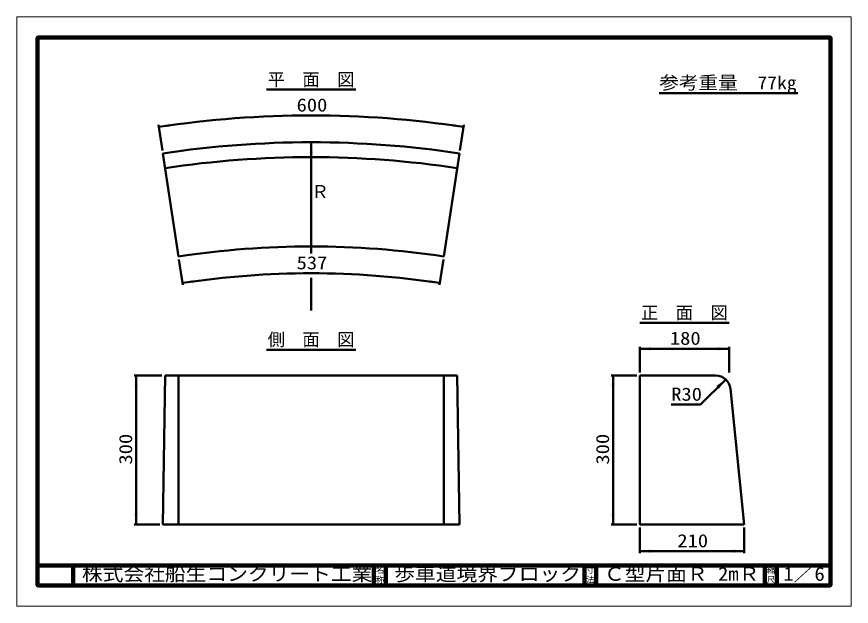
# Model space of a CAD drawing. Units: millimetres, scale not verified, with parts at other scales. Extents: x -2102 to 2102, y -1485 to 1485.
import ezdxf
from ezdxf.enums import TextEntityAlignment as Align

# ---------------------------------------------------------------- set-up
doc = ezdxf.new("R2010")
doc.units = ezdxf.units.MM
doc.header["$LTSCALE"] = 5
doc.layers.add('0-0_V-nasSTD', color=7, linetype='Continuous', lineweight=50)
doc.layers.add('0-1_0', color=7, linetype='Continuous', lineweight=50)
doc.styles.add('ＭＳ ゴシック', font='')
doc.styles.get('ＭＳ ゴシック').set_extended_font_data('MS Gothic')

msp = doc.modelspace()

# ---------------------------------------------------------------- linework, layer by layer
at = {"layer": '0-0_V-nasSTD', "lineweight": 100}
for p, q in [((-1997.5, 1380), (-1997.5, -1380)), ((-302.5, -1280), (-302.5, -1380)), ((-242.5, -1280), (-242.5, -1380)), ((757.5, -1280), (757.5, -1380)), ((817.5, -1280), (817.5, -1380)), ((1667.5, -1280), (1667.5, -1380)), ((1727.5, -1280), (1727.5, -1380)), ((-1997.5, -1380), (1997.5, -1380))]:
    msp.add_line(p, q, dxfattribs=at)
at = {"layer": '0-0_V-nasSTD'}
for p, q in [((-1387.609, 939.727), (-1368.182, 811.187)), ((150.109, 939.727), (130.682, 811.187)), ((-618.75, 852.5), (-618.75, 292.5)), ((-1365.941, 796.355), (-1287.486, 277.251)), ((128.441, 796.355), (49.986, 277.251)), ((-1285.244, 262.419), (-1265.817, 133.879)), ((47.744, 262.419), (28.317, 133.879)), ((-618.75, 170), (-618.75, 5)), ((1037.053, -177.5), (1037.053, -307.5)), ((1037.053, -187.5), (1487.053, -187.5)), ((1487.053, -177.5), (1487.053, -307.5)), ((-1510.941, -322.5), (-1370.941, -322.5)), ((-1500.941, -1072.5), (-1500.941, -322.5)), ((-1354.733, -322.5), (117.233, -322.5)), ((-1287.486, -322.5), (-1287.486, -1072.5)), ((49.986, -322.5), (49.986, -1072.5)), ((892.053, -322.5), (1022.053, -322.5)), ((902.053, -1072.5), (902.053, -322.5)), ((1419.179, -322.5), (1037.053, -322.5)), ((1342.225, -469.17), (1469.504, -341.891)), ((1493.807, -390.037), (1562.053, -1072.5)), ((1195.225, -469.17), (1342.225, -469.17)), ((-1510.941, -1072.5), (-1380.941, -1072.5)), ((892.053, -1072.5), (1022.053, -1072.5)), ((1037.053, -1217.5), (1037.053, -1087.5)), ((1562.053, -1217.5), (1562.053, -1087.5)), ((1037.053, -1207.5), (1562.053, -1207.5))]:
    msp.add_line(p, q, dxfattribs=at)
at = {"layer": '0-0_V-nasSTD', "lineweight": 18}
for points in [[(-2102.5, -1485), (-2102.5, 1485), (2102.5, 1485), (2102.5, -1485)], [(-2002.5, -1385), (-2002.5, 1385), (2002.5, 1385), (2002.5, -1385)]]:
    msp.add_lwpolyline(points, close=True, dxfattribs=at)
at = {"layer": '0-0_V-nasSTD', "lineweight": 100}
msp.add_lwpolyline([(1997.5, -1380), (1997.5, 1380), (-1997.5, 1380)], dxfattribs=at)
at = {"layer": '0-0_V-nasSTD'}
for points in [[(-1354.733, -322.5), (-1365.941, -1072.5), (128.441, -1072.5), (117.233, -322.5)], [(1037.053, -322.5), (1037.053, -1072.5), (1562.053, -1072.5)]]:
    msp.add_lwpolyline(points, dxfattribs=at)
for centre, radius, start, end in [((-618.75, -4147.5), 5135, 81.40563, 98.59437), ((-618.75, -4147.5), 5000, 81.40563, 98.59437), ((-618.75, -4147.5), 4925, 81.40563, 98.59437), ((-618.75, -4147.5), 4475, 81.40563, 98.59437), ((-618.75, -4147.5), 4340, 81.40563, 98.59437), ((1419.179, -397.5), 75, 5.71059, 90)]:
    msp.add_arc(centre, radius, start, end, dxfattribs=at)
for points in [[(-1386.115, 929.839), (-1331.801, 947.218), (-1329.101, 928.663)], [(91.601, 928.663), (94.301, 947.218), (148.615, 929.839)], [(-628.125, 796.25), (-618.75, 852.5), (-609.375, 796.25)], [(-1267.311, 143.766), (-1212.981, 161.09), (-1210.299, 142.533)], [(-27.201, 142.533), (-24.519, 161.09), (29.811, 143.766)], [(1037.053, -187.5), (1093.303, -196.875), (1093.303, -178.125)], [(1430.803, -196.875), (1430.803, -178.125), (1487.053, -187.5)], [(-1510.316, -378.75), (-1500.941, -322.5), (-1491.566, -378.75)], [(892.678, -378.75), (902.053, -322.5), (911.428, -378.75)], [(1423.101, -375.037), (1436.359, -388.295), (1469.504, -341.891)], [(-1510.316, -1016.25), (-1500.941, -1072.5), (-1491.566, -1016.25)], [(892.678, -1016.25), (902.053, -1072.5), (911.428, -1016.25)], [(1037.053, -1207.5), (1093.303, -1216.875), (1093.303, -1198.125)], [(1505.803, -1216.875), (1505.803, -1198.125), (1562.053, -1207.5)]]:
    msp.add_solid(points, dxfattribs=at)
at = {"layer": '0-1_0'}
for p, q in [((-843.125, 1117.5), (-394.375, 1117.5)), ((1832.5, 1099.806), (1134.5, 1099.806)), ((1037.678, -57.5), (1486.428, -57.5)), ((-843.125, -192.5), (-394.375, -192.5))]:
    msp.add_line(p, q, dxfattribs=at)
at = {"layer": '0-1_0', "lineweight": 100}
for p, q in [((-1997.5, -1280), (1997.5, -1280)), ((-1817.5, -1280), (-1817.5, -1380))]:
    msp.add_line(p, q, dxfattribs=at)

# ---------------------------------------------------------------- texts
at = {"layer": '0-0_V-nasSTD', "style": 'ＭＳ ゴシック'}
for s, height, p in [('平\u3000面\u3000図', 64.15, (-838.125, 1117.5)), ('Ｒ', 65.98, (-618.75, 551.25)), ('正\u3000面\u3000図', 64.15, (1042.678, -57.5)), ('側\u3000面\u3000図', 64.15, (-838.125, -192.5)), ('名', 30.79, (-293.518, -1326.001)), ('寸', 30.79, (766.482, -1326.001)), ('縮', 30.79, (1676.482, -1326.001)), ('称', 30.79, (-293.524, -1375.99)), ('法', 30.79, (766.476, -1375.99)), ('尺', 30.79, (1676.476, -1375.99))]:
    msp.add_text(s, height=height, dxfattribs=at).set_placement(p, align=Align.BOTTOM_LEFT)
for s, height, width, p in [('参考重量\u300077kg', 65.98, 1.1, (1134.5, 1099.806)), ('600', 65.98, 1.15, (-692.25, 987.5)), ('537', 65.98, 1.15, (-692.25, 192.5)), ('180', 65.98, 1.15, (1188.553, -187.5)), ('R30', 65.98, 1.15, (1195.225, -469.17)), ('210', 65.98, 1.15, (1226.053, -1207.5)), ('株式会社船生コンクリート工業', 69.65, 1.1, (-1773.75, -1377.5)), ('歩車道境界ブロック', 69.65, 1.1, (-200, -1377.5)), ('Ｃ型片面Ｒ 2mＲ', 69.65, 1.1, (856.25, -1377.5)), ('1／6', 69.65, 1.1, (1760, -1377.418))]:
    msp.add_text(s, height=height, dxfattribs=dict(at, width=width)).set_placement(p, align=Align.BOTTOM_LEFT)
at = {"layer": '0-0_V-nasSTD', "style": 'ＭＳ ゴシック', "width": 1.15}
for p in [(-1500.941, -771), (902.053, -771)]:
    msp.add_text('300', height=65.98, rotation=90, dxfattribs=at).set_placement(p, align=Align.BOTTOM_LEFT)

doc.saveas('drawing.dxf')
